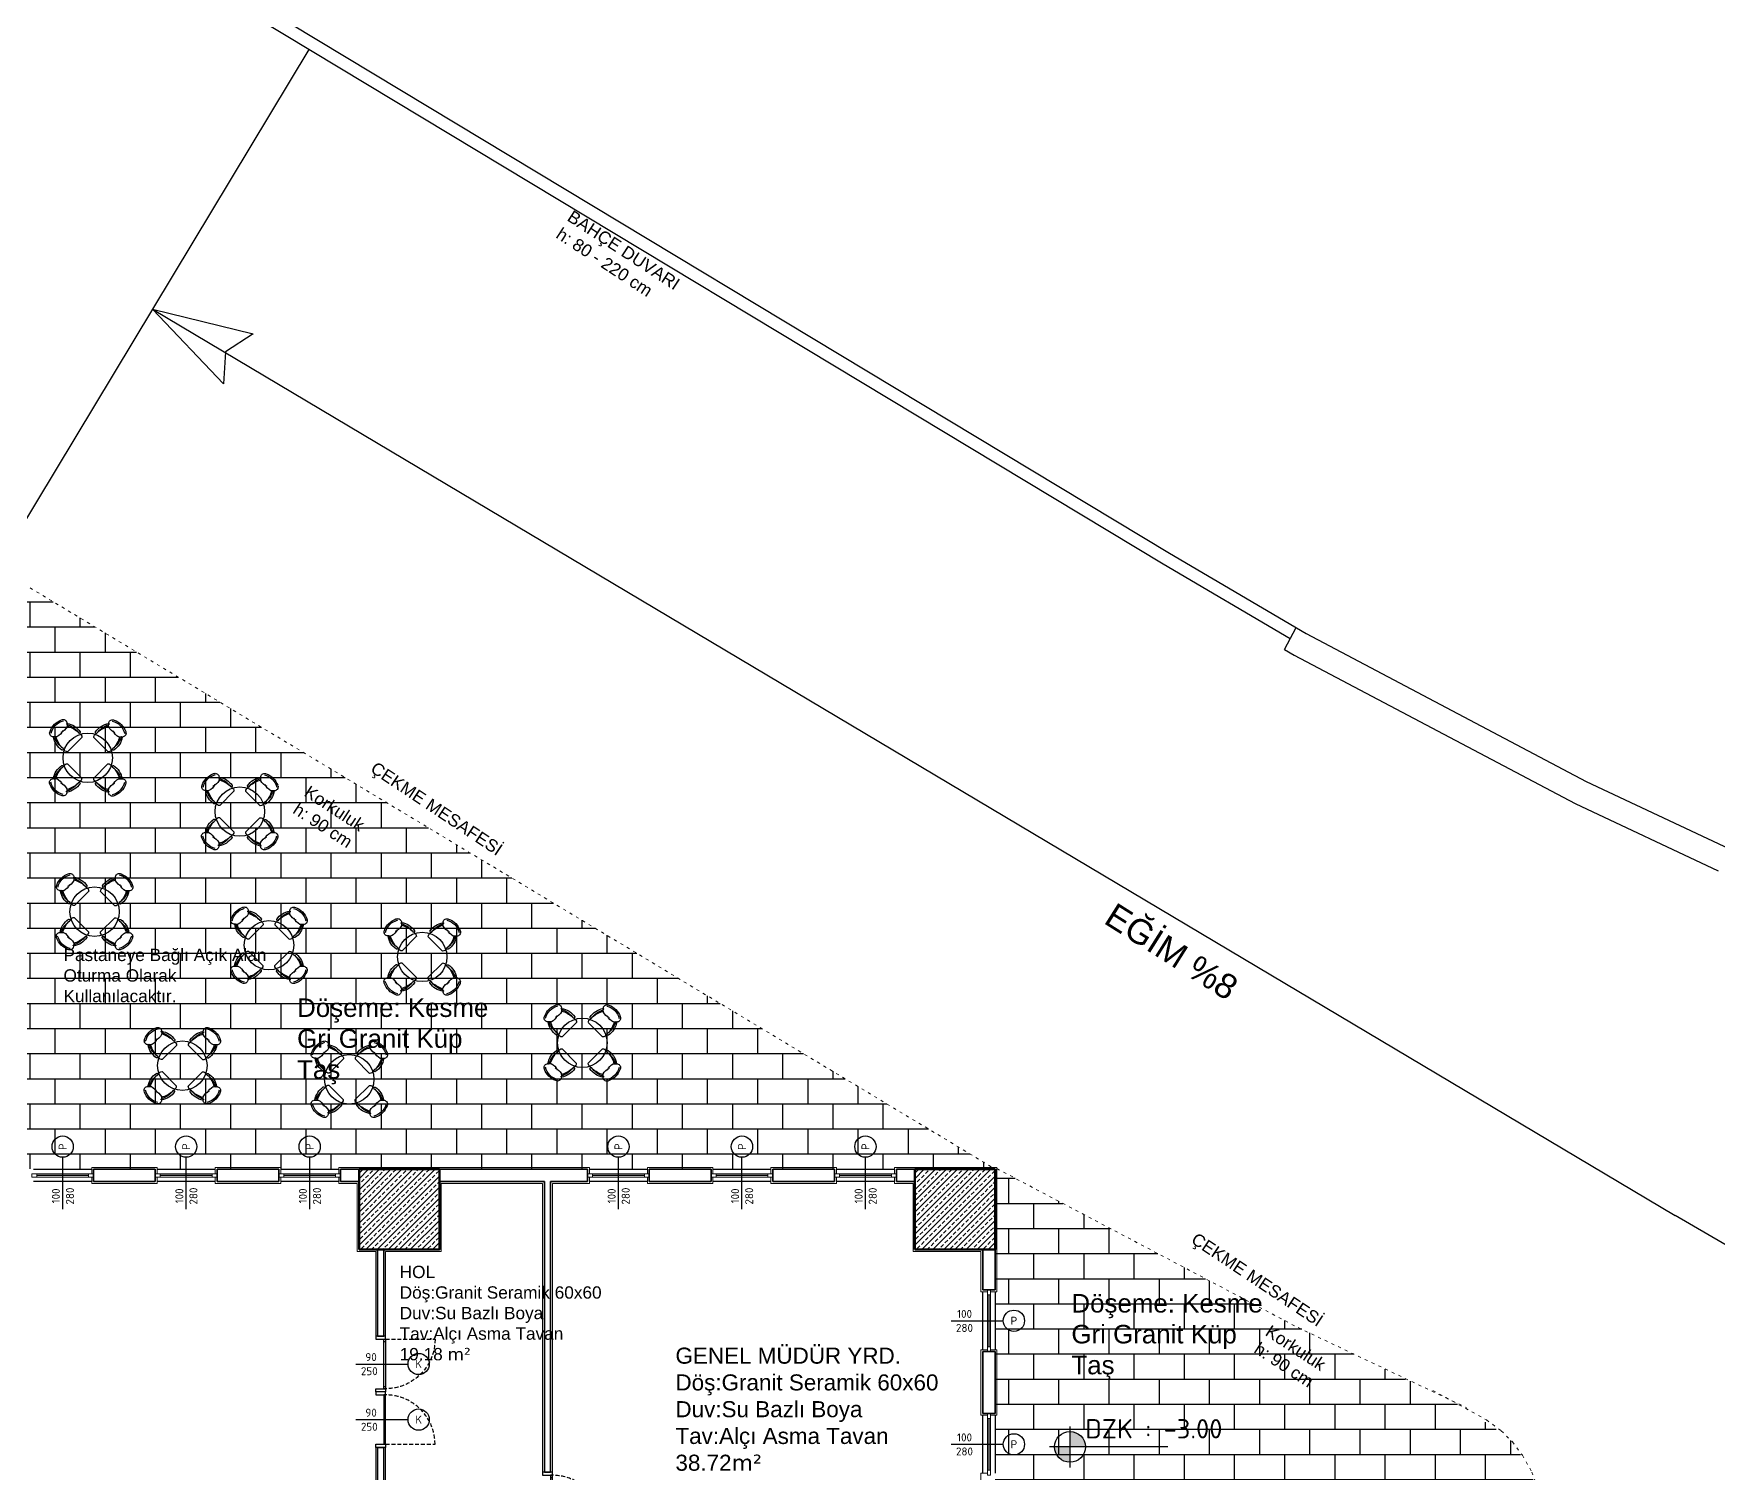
# Model space of a CAD drawing. Header units: millimetres. Extents: x 1443065 to 1517367, y 3763150 to 3779068.
# Drawn here: x 1478857 to 1481585, y 3768955 to 3771286 of the extents above; entities that cross this region are included whole.
import ezdxf
from ezdxf.enums import TextEntityAlignment as Align

# ---------------------------------------------------------------- set-up
doc = ezdxf.new("R2010")
doc.units = ezdxf.units.MM
doc.linetypes.add('ACAD_ISO03W100', pattern=[30, 12, -18])
doc.linetypes.add('HIDDEN', pattern=[9.525, 6.35, -3.175])
for name, color, linetype in [('1 tefriş 2', 8, 'Continuous'), ('1 tefriş ince', 243, 'Continuous'), ('m-DOG_', 4, 'Continuous'), ('m-DOG_gor', 8, 'Continuous'), ('m-TAR_duvar', 8, 'Continuous'), ('m-TAR_yesil', 54, 'Continuous'), ('m-TFR_vitrifiye', 1, 'Continuous'), ('m-YAZ_kot', 7, 'Continuous'), ('m-YAZ_poz', 7, 'Continuous')]:
    doc.layers.add(name, color=color, linetype=linetype)
for name, color, linetype, lineweight in [('DUVAR', 2, 'Continuous', 35), ('MAHAL', 52, 'Continuous', 13), ('MERDIVEN', 4, 'Continuous', 20), ('SIVA', 3, 'Continuous', 9), ('TASIYICI', 170, 'Continuous', 50), ('TEFRIS', 165, 'Continuous', 15)]:
    doc.layers.add(name, color=color, linetype=linetype, lineweight=lineweight)
doc.styles.add('mono', font='isocpeur.ttf')
doc.styles.get("Standard").update_dxf_attribs({"font": 'arial.ttf'})

# ---------------------------------------------------------------- blocks, each defined once
blk = doc.blocks.new('m-plankot')
h = blk.add_hatch(color=256)
h.paths.add_polyline_path([(0, 0.144), (0, 0), (0.144, 0, 0.414214)])
h.paths.add_polyline_path([(0, -0.144), (0, 0), (-0.144, 0, 0.414214)])
for p, q in [((0, 0.192), (0, -0.192)), ((0.914, 0), (-0.192, 0))]:
    blk.add_line(p, q)
blk.add_circle((0, 0), 0.144)
blk.add_attdef('INCEKOT', (0.187, 0.1), '', height=0.18)
blk.add_attdef('KABAKOT', text='', height=0.18).set_placement((0.187, -0.1), align=Align.TOP_LEFT)
blk = doc.blocks.new('m-penpoz')
blk.add_line((0, -1.625), (0, 0))
blk.add_circle((0, 0.332), 0.332)
blk.add_attdef('POZNO', text='', height=0.18).set_placement((0, 0.332), align=Align.MIDDLE)
blk.add_attdef('WIDTH', text='', height=0.18, rotation=90).set_placement((0, -1.625), align=Align.BOTTOM_LEFT)
blk.add_attdef('HEIGHT', text='', height=0.18, rotation=90).set_placement((0.069, -1.625), align=Align.TOP_LEFT)
blk = doc.blocks.new('90lık Kqpı')
at = {"layer": 'm-DOG_', "linetype": 'HIDDEN'}
blk.add_line((-8, -5), (-88, -5), dxfattribs=at)
at = {"layer": 'm-DOG_'}
for p, q in [((-5, -8.8), (-8, -8.8)), ((-5, -81.2), (-8, -81.2))]:
    blk.add_line(p, q, dxfattribs=at)
for points in [[(8, 0), (8, -5), (-8, -5), (-8, 0)], [(-8, -5), (-8, -85), (-5, -85), (-5, -5)], [(8, -90), (8, -85), (-8, -85), (-8, -90)]]:
    blk.add_lwpolyline(points, close=True, dxfattribs=at)
at = {"layer": 'm-DOG_', "linetype": 'HIDDEN'}
blk.add_arc((-8, -5), 80, 180, 270, dxfattribs=at)
blk = doc.blocks.new('ERGEG')
blk.add_line((16.3, 0), (-16.3, 0))
for centre, radius, start, end in [((9.4, 14.7), 30.9, 143.3506, 191.6561), ((18.7, 14.9), 37, 152.8623, 189.9408), ((18.7, 14.9), 37, 152.8623, 189.9408), ((32, 6.8), 50.4, 152.3519, 174.618), ((32, 6.8), 50.4, 152.3519, 174.618), ((-11.1, 37.6), 6.21, 109.4118, 212.2815), ((-9.8, 38.6), 7.84, 213.404, 224.3261), ((-15, 32.4), 0.902, 317.8693, 119.4738), ((-15, 32.4), 0.902, 317.8693, 119.4738), ((-4.6, 40.1), 12.7, 220.6316, 237.3333), ((-4.6, 40.1), 12.7, 220.6316, 237.3333), ((0.4, 15.9), 28.3, 90.7465, 121.0099), ((0.4, 15.9), 28.3, 90.7465, 121.0099), ((0.5, 13.7), 32.8, 90.9044, 114.6386), ((-5.4, 49.8), 21.4, 253.2937, 290.8184), ((-5.4, 49.8), 21.4, 253.2937, 290.8184), ((5.4, 49.8), 21.4, 249.1816, 286.7063), ((5.4, 49.8), 21.4, 249.1816, 286.7063), ((-0.5, 13.7), 32.8, 65.3614, 89.0956), ((-0.4, 15.9), 28.3, 58.9901, 89.2535), ((-0.4, 15.9), 28.3, 58.9901, 89.2535), ((4.6, 40.1), 12.7, 302.6667, 319.3684), ((4.6, 40.1), 12.7, 302.6667, 319.3684), ((-32, 6.8), 50.4, 5.382, 27.6481), ((-32, 6.8), 50.4, 5.382, 27.6481), ((11.1, 37.6), 6.21, 327.7185, 70.5882), ((15, 32.4), 0.902, 60.5262, 222.1307), ((15, 32.4), 0.902, 60.5262, 222.1307), ((-18.7, 14.9), 37, 350.0592, 27.1377), ((-18.7, 14.9), 37, 350.0592, 27.1377), ((9.8, 38.6), 7.84, 315.6739, 326.596), ((-9.4, 14.7), 30.9, 348.3439, 36.6494), ((-19.3, 9.2), 1.67, 203.7938, 303.1502), ((-19.3, 9.2), 1.67, 303.1502, 336.2062), ((-19.3, 9.2), 1.67, 303.1502, 336.2062), ((32, 6.8), 50.4, 178.8951, 183.9437), ((-13.1, 4.2), 5.3, 189.3833, 232.4935), ((13.1, 4.2), 5.3, 307.5065, 350.6167), ((19.3, 9.2), 1.67, 203.7938, 236.8498), ((19.3, 9.2), 1.67, 203.7938, 236.8498), ((-32, 6.8), 50.4, 356.0563, 1.1049), ((19.3, 9.2), 1.67, 236.8498, 336.2062)]:
    blk.add_arc(centre, radius, start, end)
blk = doc.blocks.new('*U113')
at = {"layer": '1 tefriş ince'}
blk.add_blockref('ERGEG', (0, -23.2), dxfattribs=at)
blk = doc.blocks.new('*U114')
at = {"layer": '1 tefriş 2', "color": 0, "linetype": 'ByBlock', "lineweight": -2, "transparency": 16777216}
blk.add_blockref('*U113', (1505422.9, 3763452), dxfattribs=at)
for p, rotation in [((1505369.8, 3763398.6), 90.00000000000001), ((1505476.3, 3763399), 270), ((1505423.2, 3763345.5), 180)]:
    blk.add_blockref('*U113', p, dxfattribs=dict(at, rotation=rotation))
blk = doc.blocks.new('*U115')
at = {"layer": '1 tefriş ince'}
blk.add_blockref('ERGEG', (0, -23.2), dxfattribs=at)
blk = doc.blocks.new('*U116')
at = {"layer": '1 tefriş 2', "color": 0, "linetype": 'ByBlock', "lineweight": -2, "transparency": 16777216}
blk.add_blockref('*U115', (1505422.9, 3763452), dxfattribs=at)
for p, rotation in [((1505369.8, 3763398.6), 90.00000000000001), ((1505476.3, 3763399), 270), ((1505423.2, 3763345.5), 180)]:
    blk.add_blockref('*U115', p, dxfattribs=dict(at, rotation=rotation))
blk = doc.blocks.new('*U104')
at = {"layer": '1 tefriş ince'}
blk.add_blockref('ERGEG', (0, -23.2), dxfattribs=at)
blk = doc.blocks.new('*U105')
at = {"layer": '1 tefriş 2', "color": 0, "linetype": 'ByBlock', "lineweight": -2, "transparency": 16777216}
blk.add_blockref('*U104', (1505422.9, 3763452), dxfattribs=at)
for p, rotation in [((1505369.8, 3763398.6), 90.00000000000001), ((1505476.3, 3763399), 270), ((1505423.2, 3763345.5), 180)]:
    blk.add_blockref('*U104', p, dxfattribs=dict(at, rotation=rotation))
blk = doc.blocks.new('*U106')
at = {"layer": '1 tefriş ince'}
blk.add_blockref('ERGEG', (0, -23.2), dxfattribs=at)
blk = doc.blocks.new('*U107')
at = {"layer": '1 tefriş 2', "color": 0, "linetype": 'ByBlock', "lineweight": -2, "transparency": 16777216}
blk.add_blockref('*U106', (1505422.9, 3763452), dxfattribs=at)
for p, rotation in [((1505369.8, 3763398.6), 90.00000000000001), ((1505476.3, 3763399), 270), ((1505423.2, 3763345.5), 180)]:
    blk.add_blockref('*U106', p, dxfattribs=dict(at, rotation=rotation))
blk = doc.blocks.new('*U108')
at = {"layer": '1 tefriş ince'}
blk.add_blockref('ERGEG', (0, -23.2), dxfattribs=at)
blk = doc.blocks.new('*U109')
at = {"layer": '1 tefriş 2', "color": 0, "linetype": 'ByBlock', "lineweight": -2, "transparency": 16777216}
blk.add_blockref('*U108', (1505422.9, 3763452), dxfattribs=at)
for p, rotation in [((1505369.8, 3763398.6), 90.00000000000001), ((1505476.3, 3763399), 270), ((1505423.2, 3763345.5), 180)]:
    blk.add_blockref('*U108', p, dxfattribs=dict(at, rotation=rotation))
blk = doc.blocks.new('*U110')
at = {"layer": '1 tefriş ince'}
blk.add_blockref('ERGEG', (0, -23.2), dxfattribs=at)
blk = doc.blocks.new('*U111')
at = {"layer": '1 tefriş 2', "color": 0, "linetype": 'ByBlock', "lineweight": -2, "transparency": 16777216}
blk.add_blockref('*U110', (1505422.9, 3763452), dxfattribs=at)
for p, rotation in [((1505369.8, 3763398.6), 90.00000000000001), ((1505476.3, 3763399), 270), ((1505423.2, 3763345.5), 180)]:
    blk.add_blockref('*U110', p, dxfattribs=dict(at, rotation=rotation))
blk = doc.blocks.new('*U112')
at = {"layer": '1 tefriş ince'}
blk.add_blockref('ERGEG', (0, -23.2), dxfattribs=at)
blk = doc.blocks.new('*U101')
at = {"layer": '1 tefriş 2', "color": 0, "linetype": 'ByBlock', "lineweight": -2, "transparency": 16777216}
blk.add_blockref('*U112', (1505422.9, 3763452), dxfattribs=at)
for p, rotation in [((1505369.8, 3763398.6), 90.00000000000001), ((1505476.3, 3763399), 270), ((1505423.2, 3763345.5), 180)]:
    blk.add_blockref('*U112', p, dxfattribs=dict(at, rotation=rotation))
blk = doc.blocks.new('*U102')
at = {"layer": '1 tefriş ince'}
blk.add_blockref('ERGEG', (0, -23.2), dxfattribs=at)
blk = doc.blocks.new('*U103')
at = {"layer": '1 tefriş 2', "color": 0, "linetype": 'ByBlock', "lineweight": -2, "transparency": 16777216}
blk.add_blockref('*U102', (1505422.9, 3763452), dxfattribs=at)
for p, rotation in [((1505369.8, 3763398.6), 90.00000000000001), ((1505476.3, 3763399), 270), ((1505423.2, 3763345.5), 180)]:
    blk.add_blockref('*U102', p, dxfattribs=dict(at, rotation=rotation))

msp = doc.modelspace()

# ---------------------------------------------------------------- hatches: boundary and pattern name
at = {"layer": 'm-TAR_duvar'}
h = msp.add_hatch(dxfattribs=at)
h.set_pattern_fill('ANSI33', color=256, scale=2)
h.set_pattern_definition([(45, (56722.095, -87364.463), (-8.98025612, 8.98025612), []), (45, (56731.076, -87364.463), (-8.98025612, 8.98025612), [6.35, -3.175])])
h.paths.add_polyline_path([(1479384, 3769317.1), (1479514, 3769317.1), (1479514, 3769447.1), (1479384, 3769447.1)])
h = msp.add_hatch(dxfattribs=at)
h.set_pattern_fill('ANSI33', color=256, scale=2)
h.set_pattern_definition([(45, (57622.096, -87364.463), (-8.98025612, 8.98025612), []), (45, (57631.076, -87364.463), (-8.98025612, 8.98025612), [6.35, -3.175])])
h.paths.add_polyline_path([(1480284, 3769317.1), (1480414, 3769317.1), (1480414, 3769447.1), (1480284, 3769447.1)])
at = {"layer": 'm-TAR_yesil'}
h = msp.add_hatch(dxfattribs=at)
h.set_pattern_fill('AR-B816', color=256, scale=0.2, angle=180)
h.set_pattern_definition([(180, (-27511.64, -51582.264), (-5e-15, -40.64), []), (270, (-27511.64, -51582.264), (40.64, -40.64), [40.64, -40.64])])
edge = h.paths.add_edge_path()
edge.add_line((1478793.9, 3770415.2), (1478793.9, 3769450.1))
edge.add_line((1478793.9, 3769450.1), (1478793.9, 3769447.6))
edge.add_line((1478793.9, 3769447.6), (1480413.9, 3769447.6))
edge.add_line((1480413.9, 3769447.6), (1479253, 3770146.6))
edge.add_line((1479253, 3770146.6), (1478797.4, 3770421))
edge.add_line((1478797.4, 3770421), (1478793.9, 3770415.5))
h = msp.add_hatch(dxfattribs=at)
h.set_pattern_fill('AR-B816', color=256, scale=0.2, angle=180)
h.set_pattern_definition([(180, (-27511.644, -76046.24), (-5e-15, -40.64), []), (270, (-27511.644, -76046.24), (40.64, -40.64), [40.64, -40.64])])
edge = h.paths.add_edge_path()
edge.add_line((1480414, 3769447.1), (1480414, 3768856.6))
edge.add_line((1480414, 3768856.6), (1481304, 3768856.7))
edge.add_line((1481304, 3768856.7), (1481300.1, 3768899.2))
edge.add_line((1481300.1, 3768899.2), (1481291.9, 3768931.4))
edge.add_line((1481291.9, 3768931.4), (1481259.9, 3768994.8))
edge.add_line((1481259.9, 3768994.8), (1481242.7, 3769014.6))
edge.add_line((1481242.7, 3769014.6), (1481166.4, 3769065.1))
edge.add_line((1481166.4, 3769065.1), (1480887.6, 3769199.7))
edge.add_line((1480887.6, 3769199.7), (1480660.8, 3769319.4))
edge.add_line((1480660.8, 3769319.4), (1480477.1, 3769416.4))
edge.add_line((1480477.1, 3769416.4), (1480417, 3769448.1))
edge.add_line((1480417, 3769448.1), (1480414, 3769447.1))

# ---------------------------------------------------------------- linework, layer by layer
at = {"layer": '1 tefriş 2'}
for centre in [(1478944.6, 3770113.3), (1479190.9, 3770026.3), (1478955.6, 3769864.2), (1479238.1, 3769809.9), (1479486.2, 3769790.9), (1479745.5, 3769651.9), (1479097.8, 3769614.9), (1479368.1, 3769592.8)]:
    msp.add_circle(centre, 40, dxfattribs=at)
at = {"layer": 'DUVAR'}
for p, q in [((1478954, 3769447.1), (1478954, 3769427.1)), ((1479054, 3769447.1), (1478954, 3769447.1)), ((1479054, 3769427.1), (1479054, 3769447.1)), ((1479254, 3769447.1), (1479154, 3769447.1)), ((1479154, 3769427.1), (1479154, 3769447.1)), ((1479254, 3769427.1), (1479254, 3769447.1)), ((1479394, 3769447.1), (1479354, 3769447.1)), ((1479354, 3769427.1), (1479354, 3769447.1)), ((1479514, 3769447.1), (1479694, 3769447.1)), ((1479754, 3769447.1), (1479694, 3769447.1)), ((1479754, 3769447.1), (1479754, 3769427.1)), ((1479854, 3769447.1), (1479854, 3769427.1)), ((1479954, 3769447.1), (1479854, 3769447.1)), ((1479954, 3769427.1), (1479954, 3769447.1)), ((1480154, 3769447.1), (1480054, 3769447.1)), ((1480054, 3769427.1), (1480054, 3769447.1)), ((1480154, 3769427.1), (1480154, 3769447.1)), ((1480294, 3769447.1), (1480254, 3769447.1)), ((1480254, 3769427.1), (1480254, 3769447.1)), ((1478954, 3769427.1), (1479054, 3769427.1)), ((1479154, 3769427.1), (1479254, 3769427.1)), ((1479354, 3769427.1), (1479384, 3769427.1)), ((1479514, 3769427.1), (1479684, 3769427.1)), ((1479684, 3768956.6), (1479684, 3769427.1)), ((1479694, 3769427.1), (1479754, 3769427.1)), ((1479694, 3768956.6), (1479694, 3769427.1)), ((1479854, 3769427.1), (1479954, 3769427.1)), ((1480054, 3769427.1), (1480154, 3769427.1)), ((1480254, 3769427.1), (1480284, 3769427.1)), ((1480414, 3769327.1), (1480414, 3769251.8)), ((1479414, 3769176.8), (1479414, 3769317.1)), ((1479424, 3769176.8), (1479424, 3769317.1)), ((1480394, 3769317.1), (1480394, 3769251.8)), ((1480394, 3769251.8), (1480414, 3769251.8)), ((1479414, 3769176.8), (1479424, 3769176.8)), ((1480394, 3769151.8), (1480394, 3769051.8)), ((1480394, 3769151.8), (1480414, 3769151.8)), ((1480414, 3769151.8), (1480414, 3769051.8)), ((1480394, 3769051.8), (1480414, 3769051.8)), ((1479414, 3768856.6), (1479414, 3768996.8)), ((1479414, 3768996.8), (1479424, 3768996.8)), ((1479424, 3768856.6), (1479424, 3768996.8)), ((1479694, 3768956.6), (1479684, 3768956.6))]:
    msp.add_line(p, q, dxfattribs=at)
at = {"layer": 'm-DOG_gor', "linetype": 'Continuous'}
for p, q in [((1478857, 3769447.1), (1478951, 3769447.1)), ((1478946, 3769437.1), (1478862, 3769437.1)), ((1479057, 3769447.1), (1479151, 3769447.1)), ((1479146, 3769437.1), (1479062, 3769437.1)), ((1479257, 3769447.1), (1479351, 3769447.1)), ((1479346, 3769437.1), (1479262, 3769437.1)), ((1479757, 3769447.1), (1479851, 3769447.1)), ((1479846, 3769437.1), (1479762, 3769437.1)), ((1479957, 3769447.1), (1480051, 3769447.1)), ((1480046, 3769437.1), (1479962, 3769437.1)), ((1480157, 3769447.1), (1480251, 3769447.1)), ((1480246, 3769437.1), (1480162, 3769437.1)), ((1478951, 3769427.1), (1478857, 3769427.1)), ((1479151, 3769427.1), (1479057, 3769427.1)), ((1479351, 3769427.1), (1479257, 3769427.1)), ((1479851, 3769427.1), (1479757, 3769427.1)), ((1480051, 3769427.1), (1479957, 3769427.1)), ((1480251, 3769427.1), (1480157, 3769427.1)), ((1480394, 3769154.8), (1480394, 3769248.8)), ((1480404, 3769243.8), (1480404, 3769159.8)), ((1480414, 3769248.8), (1480414, 3769154.8)), ((1480394, 3768954.8), (1480394, 3769048.8)), ((1480414, 3769048.8), (1480414, 3768954.8)), ((1480404, 3769043.8), (1480404, 3768959.8))]:
    msp.add_line(p, q, dxfattribs=at)
at = {"layer": 'm-TFR_vitrifiye'}
for p, q in [((1479218.3, 3771311.5), (1480686, 3770427.5)), ((1479228.6, 3771328.6), (1480696.3, 3770444.6)), ((1478795.9, 3770418.5), (1479303, 3771260.5)), ((1479049.4, 3770839.6), (1481515.1, 3769372.2)), ((1480696.3, 3770444.6), (1480917.8, 3770314.5)), ((1480686.2, 3770427.4), (1480892, 3770306.5)), ((1480882.6, 3770288.8), (1480901.3, 3770324.2)), ((1480917.8, 3770314.5), (1481371.2, 3770075.2)), ((1480882.6, 3770288.8), (1480898.4, 3770279.5)), ((1480898.2, 3770279.6), (1481353.4, 3770039.4)), ((1481371.2, 3770075.2), (1481603.2, 3769966)), ((1481353.2, 3770039.5), (1481585, 3769930.4)), ((1481799.2, 3769207.2), (1481515.1, 3769372.2))]:
    msp.add_line(p, q, dxfattribs=at)
msp.add_lwpolyline([(1479049.4, 3770839.6), (1479212.6, 3770799.6), (1479167.5, 3770770.7), (1479164.2, 3770719.1), (1479049.4, 3770839.6)], dxfattribs=at)
at = {"layer": 'MERDIVEN', "linetype": 'ACAD_ISO03W100', "ltscale": 0.4}
for p, q in [((1478727.9, 3770462.8), (1480414.4, 3769447.1)), ((1480417, 3769448.1), (1480904.5, 3769190.8)), ((1480904.5, 3769190.8), (1481177.4, 3769061.2)), ((1481123, 3769088.9), (1481209.8, 3769041.3)), ((1481209.8, 3769041.3), (1481233.6, 3769023.6)), ((1481233.6, 3769023.6), (1481251.7, 3769005.7)), ((1481251.7, 3769005.7), (1481268, 3768984)), ((1481268, 3768984), (1481283.2, 3768956.7)), ((1481283.2, 3768956.7), (1481292.7, 3768932.3))]:
    msp.add_line(p, q, dxfattribs=at)
at = {"layer": 'MERDIVEN'}
for points in [[(1478854, 3769434.6), (1478862, 3769434.6), (1478862, 3769439.6), (1478854, 3769439.6)], [(1478862, 3769434.6), (1478946, 3769434.6), (1478946, 3769439.6), (1478862, 3769439.6)], [(1478946, 3769434.6), (1478954, 3769434.6), (1478954, 3769439.6), (1478946, 3769439.6)], [(1479054, 3769434.6), (1479062, 3769434.6), (1479062, 3769439.6), (1479054, 3769439.6)], [(1479062, 3769434.6), (1479146, 3769434.6), (1479146, 3769439.6), (1479062, 3769439.6)], [(1479146, 3769434.6), (1479154, 3769434.6), (1479154, 3769439.6), (1479146, 3769439.6)], [(1479254, 3769434.6), (1479262, 3769434.6), (1479262, 3769439.6), (1479254, 3769439.6)], [(1479262, 3769434.6), (1479346, 3769434.6), (1479346, 3769439.6), (1479262, 3769439.6)], [(1479346, 3769434.6), (1479354, 3769434.6), (1479354, 3769439.6), (1479346, 3769439.6)], [(1479754, 3769434.6), (1479762, 3769434.6), (1479762, 3769439.6), (1479754, 3769439.6)], [(1479762, 3769434.6), (1479846, 3769434.6), (1479846, 3769439.6), (1479762, 3769439.6)], [(1479846, 3769434.6), (1479854, 3769434.6), (1479854, 3769439.6), (1479846, 3769439.6)], [(1479954, 3769434.6), (1479962, 3769434.6), (1479962, 3769439.6), (1479954, 3769439.6)], [(1479962, 3769434.6), (1480046, 3769434.6), (1480046, 3769439.6), (1479962, 3769439.6)], [(1480046, 3769434.6), (1480054, 3769434.6), (1480054, 3769439.6), (1480046, 3769439.6)], [(1480154, 3769434.6), (1480162, 3769434.6), (1480162, 3769439.6), (1480154, 3769439.6)], [(1480162, 3769434.6), (1480246, 3769434.6), (1480246, 3769439.6), (1480162, 3769439.6)], [(1480246, 3769434.6), (1480254, 3769434.6), (1480254, 3769439.6), (1480246, 3769439.6)], [(1480406.5, 3769243.8), (1480406.5, 3769251.8), (1480401.5, 3769251.8), (1480401.5, 3769243.8)], [(1480406.5, 3769159.8), (1480406.5, 3769243.8), (1480401.5, 3769243.8), (1480401.5, 3769159.8)], [(1480406.5, 3769151.8), (1480406.5, 3769159.8), (1480401.5, 3769159.8), (1480401.5, 3769151.8)], [(1480406.5, 3769043.8), (1480406.5, 3769051.8), (1480401.5, 3769051.8), (1480401.5, 3769043.8)], [(1480406.5, 3768959.8), (1480406.5, 3769043.8), (1480401.5, 3769043.8), (1480401.5, 3768959.8)], [(1480406.5, 3768951.8), (1480406.5, 3768959.8), (1480401.5, 3768959.8), (1480401.5, 3768951.8)]]:
    msp.add_lwpolyline(points, close=True, dxfattribs=at)
at = {"layer": 'SIVA'}
for points in [[(1478951, 3769439.6), (1478951, 3769450.1), (1479057, 3769450.1), (1479057, 3769439.6)], [(1479057, 3769434.6), (1479057, 3769424.1), (1478951, 3769424.1), (1478951, 3769434.6)], [(1479151, 3769439.6), (1479151, 3769450.1), (1479257, 3769450.1), (1479257, 3769439.6)], [(1479257, 3769434.6), (1479257, 3769424.1), (1479151, 3769424.1), (1479151, 3769434.6)], [(1479351, 3769439.6), (1479351, 3769450.1), (1479757, 3769450.1), (1479757, 3769439.6)], [(1479411, 3769176.8), (1479411, 3769314.1), (1479381, 3769314.1), (1479381, 3769424.1), (1479351, 3769424.1), (1479351, 3769434.6)], [(1479757, 3769434.6), (1479757, 3769424.1), (1479697, 3769424.1), (1479697, 3768956.6)], [(1479851, 3769439.6), (1479851, 3769450.1), (1479957, 3769450.1), (1479957, 3769439.6)], [(1479957, 3769434.6), (1479957, 3769424.1), (1479851, 3769424.1), (1479851, 3769434.6)], [(1480051, 3769439.6), (1480051, 3769450.1), (1480157, 3769450.1), (1480157, 3769439.6)], [(1480157, 3769434.6), (1480157, 3769424.1), (1480051, 3769424.1), (1480051, 3769434.6)], [(1480251, 3769439.6), (1480251, 3769450.1), (1480417, 3769450.1), (1480417, 3769248.8), (1480406.5, 3769248.8)], [(1480401.5, 3769248.8), (1480391, 3769248.8), (1480391, 3769314.1), (1480281, 3769314.1), (1480281, 3769424.1), (1480251, 3769424.1), (1480251, 3769434.6)], [(1479427, 3769176.8), (1479427, 3769314.1), (1479517, 3769314.1), (1479517, 3769424.1), (1479681, 3769424.1), (1479681, 3768956.6)], [(1480401.5, 3769048.8), (1480391, 3769048.8), (1480391, 3769154.8), (1480401.5, 3769154.8)], [(1480406.5, 3769154.8), (1480417, 3769154.8), (1480417, 3769048.8), (1480406.5, 3769048.8)], [(1479397, 3768859.6), (1479411, 3768859.6), (1479411, 3768996.8)], [(1479427, 3768996.8), (1479427, 3768859.6), (1479517, 3768859.6), (1479517, 3768753.6), (1479472.1, 3768753.6), (1479472.1, 3768590.3), (1479584, 3768590.3)], [(1479697, 3768866.6), (1479697, 3768859.6), (1480391, 3768859.6), (1480391, 3768954.8), (1480401.5, 3768954.8)]]:
    msp.add_lwpolyline(points, dxfattribs=at)
at = {"layer": 'TASIYICI'}
for points in [[(1479384, 3769317.1), (1479514, 3769317.1), (1479514, 3769447.1), (1479384, 3769447.1)], [(1479384, 3769317.1), (1479514, 3769317.1), (1479514, 3769447.1), (1479384, 3769447.1)], [(1480284, 3769317.1), (1480414, 3769317.1), (1480414, 3769447.1), (1480284, 3769447.1)]]:
    msp.add_lwpolyline(points, close=True, dxfattribs=at)

# ---------------------------------------------------------------- block references
at = {"layer": '1 tefriş 2', "xscale": -1, "rotation": 315.0000000000001}
for name, p in [('*U114', (-117685.3, 44493.7)), ('*U116', (-117439.1, 44406.6)), ('*U105', (-117674.3, 44244.6)), ('*U107', (-117391.9, 44190.2)), ('*U109', (-117143.7, 44171.3)), ('*U111', (-116884.4, 44032.2)), ('*U103', (-117532.1, 43995.2)), ('*U101', (-117261.8, 43973.2))]:
    msp.add_blockref(name, p, dxfattribs=at)
at = {"layer": 'm-YAZ_kot'}
ref = msp.add_blockref('m-plankot', (1480535.2, 3768997.6), dxfattribs=dict(at, xscale=173.25, yscale=173.25, zscale=173.25))
ref.add_attrib('INCEKOT', 'DZK : -3.00', dxfattribs={"layer": '0', "height": 31.185, "rotation": 0, "style": 'mono'}).set_placement((1480559.8, 3769002), align=Align.BOTTOM_LEFT)
at = {"layer": 'm-YAZ_poz'}
ref = msp.add_blockref('m-penpoz', (1478904, 3769466.6), dxfattribs=dict(at, xscale=51.83999999999998, yscale=51.83999999999998, zscale=51.83999999999998, rotation=0.0004505966874107999))
ref.add_attrib('WIDTH', '100', dxfattribs={"layer": '0', "height": 12.96, "rotation": 90, "style": 'mono'}).set_placement((1478903.3, 3769416.1), align=Align.BOTTOM_RIGHT)
ref.add_attrib('HEIGHT', '280', dxfattribs={"layer": '0', "height": 12.96, "rotation": 90, "style": 'mono'}).set_placement((1478926.1, 3769417.5), align=Align.BOTTOM_RIGHT)
ref.add_attrib('POZNO', 'P', dxfattribs={"layer": '0', "height": 13, "rotation": 90, "style": 'mono'}).set_placement((1478904, 3769483.8), align=Align.MIDDLE_CENTER)
ref = msp.add_blockref('m-penpoz', (1479104, 3769466.6), dxfattribs=dict(at, xscale=51.83999999999998, yscale=51.83999999999998, zscale=51.83999999999998, rotation=0.0004505966874107999))
ref.add_attrib('WIDTH', '100', dxfattribs={"layer": '0', "height": 12.96, "rotation": 90, "style": 'mono'}).set_placement((1479103.3, 3769416.1), align=Align.BOTTOM_RIGHT)
ref.add_attrib('HEIGHT', '280', dxfattribs={"layer": '0', "height": 12.96, "rotation": 90, "style": 'mono'}).set_placement((1479126.1, 3769417.5), align=Align.BOTTOM_RIGHT)
ref.add_attrib('POZNO', 'P', dxfattribs={"layer": '0', "height": 13, "rotation": 90, "style": 'mono'}).set_placement((1479104, 3769483.8), align=Align.MIDDLE_CENTER)
ref = msp.add_blockref('m-penpoz', (1479304, 3769466.6), dxfattribs=dict(at, xscale=51.83999999999998, yscale=51.83999999999998, zscale=51.83999999999998, rotation=0.0004505966874107999))
ref.add_attrib('WIDTH', '100', dxfattribs={"layer": '0', "height": 12.96, "rotation": 90, "style": 'mono'}).set_placement((1479303.3, 3769416.1), align=Align.BOTTOM_RIGHT)
ref.add_attrib('HEIGHT', '280', dxfattribs={"layer": '0', "height": 12.96, "rotation": 90, "style": 'mono'}).set_placement((1479326.1, 3769417.5), align=Align.BOTTOM_RIGHT)
ref.add_attrib('POZNO', 'P', dxfattribs={"layer": '0', "height": 13, "rotation": 90, "style": 'mono'}).set_placement((1479304, 3769483.8), align=Align.MIDDLE_CENTER)
ref = msp.add_blockref('m-penpoz', (1479804, 3769466.6), dxfattribs=dict(at, xscale=51.83999999999998, yscale=51.83999999999998, zscale=51.83999999999998, rotation=0.0004505966874107999))
ref.add_attrib('WIDTH', '100', dxfattribs={"layer": '0', "height": 12.96, "rotation": 90, "style": 'mono'}).set_placement((1479803.3, 3769416.1), align=Align.BOTTOM_RIGHT)
ref.add_attrib('HEIGHT', '280', dxfattribs={"layer": '0', "height": 12.96, "rotation": 90, "style": 'mono'}).set_placement((1479826.1, 3769417.5), align=Align.BOTTOM_RIGHT)
ref.add_attrib('POZNO', 'P', dxfattribs={"layer": '0', "height": 13, "rotation": 90, "style": 'mono'}).set_placement((1479804, 3769483.8), align=Align.MIDDLE_CENTER)
ref = msp.add_blockref('m-penpoz', (1479804, 3769466.6), dxfattribs=dict(at, xscale=51.83999999999998, yscale=51.83999999999998, zscale=51.83999999999998, rotation=0.0004505966874107999))
ref.add_attrib('WIDTH', '100', dxfattribs={"layer": '0', "height": 12.96, "rotation": 90, "style": 'mono'}).set_placement((1479803.3, 3769416.1), align=Align.BOTTOM_RIGHT)
ref.add_attrib('HEIGHT', '280', dxfattribs={"layer": '0', "height": 12.96, "rotation": 90, "style": 'mono'}).set_placement((1479826.1, 3769417.5), align=Align.BOTTOM_RIGHT)
ref.add_attrib('POZNO', 'P', dxfattribs={"layer": '0', "height": 13, "rotation": 90, "style": 'mono'}).set_placement((1479804, 3769483.8), align=Align.MIDDLE_CENTER)
ref = msp.add_blockref('m-penpoz', (1480004, 3769466.6), dxfattribs=dict(at, xscale=51.83999999999998, yscale=51.83999999999998, zscale=51.83999999999998, rotation=0.0004505966874107999))
ref.add_attrib('WIDTH', '100', dxfattribs={"layer": '0', "height": 12.96, "rotation": 90, "style": 'mono'}).set_placement((1480003.3, 3769416.1), align=Align.BOTTOM_RIGHT)
ref.add_attrib('HEIGHT', '280', dxfattribs={"layer": '0', "height": 12.96, "rotation": 90, "style": 'mono'}).set_placement((1480026.1, 3769417.5), align=Align.BOTTOM_RIGHT)
ref.add_attrib('POZNO', 'P', dxfattribs={"layer": '0', "height": 13, "rotation": 90, "style": 'mono'}).set_placement((1480004, 3769483.8), align=Align.MIDDLE_CENTER)
ref = msp.add_blockref('m-penpoz', (1480204, 3769466.6), dxfattribs=dict(at, xscale=51.83999999999998, yscale=51.83999999999998, zscale=51.83999999999998, rotation=0.0004505966874107999))
ref.add_attrib('WIDTH', '100', dxfattribs={"layer": '0', "height": 12.96, "rotation": 90, "style": 'mono'}).set_placement((1480203.3, 3769416.1), align=Align.BOTTOM_RIGHT)
ref.add_attrib('HEIGHT', '280', dxfattribs={"layer": '0', "height": 12.96, "rotation": 90, "style": 'mono'}).set_placement((1480226.1, 3769417.5), align=Align.BOTTOM_RIGHT)
ref.add_attrib('POZNO', 'P', dxfattribs={"layer": '0', "height": 13, "rotation": 90, "style": 'mono'}).set_placement((1480204, 3769483.8), align=Align.MIDDLE_CENTER)
ref = msp.add_blockref('m-penpoz', (1480427.2, 3769201.8), dxfattribs=dict(at, xscale=51.83999999999998, yscale=51.83999999999998, zscale=51.83999999999998, rotation=270.0004505966874))
ref.add_attrib('WIDTH', '100', dxfattribs={"layer": '0', "height": 12.96, "style": 'mono'}).set_placement((1480376.6, 3769202.6), align=Align.BOTTOM_RIGHT)
ref.add_attrib('HEIGHT', '280', dxfattribs={"layer": '0', "height": 12.96, "style": 'mono'}).set_placement((1480378.1, 3769179.8), align=Align.BOTTOM_RIGHT)
ref.add_attrib('POZNO', 'P', dxfattribs={"layer": '0', "height": 13, "style": 'mono'}).set_placement((1480444.4, 3769201.8), align=Align.MIDDLE_CENTER)
ref = msp.add_blockref('m-penpoz', (1479463.2, 3769131.8), dxfattribs=dict(at, xscale=51.83999999999998, yscale=51.83999999999998, zscale=51.83999999999998, rotation=270.0004505966874))
ref.add_attrib('WIDTH', '90', dxfattribs={"layer": '0', "height": 12.96, "style": 'mono'}).set_placement((1479412.6, 3769132.6), align=Align.BOTTOM_RIGHT)
ref.add_attrib('HEIGHT', '250', dxfattribs={"layer": '0', "height": 12.96, "style": 'mono'}).set_placement((1479414.1, 3769109.8), align=Align.BOTTOM_RIGHT)
ref.add_attrib('POZNO', 'K', dxfattribs={"layer": '0', "height": 13, "style": 'mono'}).set_placement((1479480.4, 3769131.8), align=Align.MIDDLE_CENTER)
ref = msp.add_blockref('m-penpoz', (1479463.2, 3769041.8), dxfattribs=dict(at, xscale=51.83999999999998, yscale=51.83999999999998, zscale=51.83999999999998, rotation=270.0004505966874))
ref.add_attrib('WIDTH', '90', dxfattribs={"layer": '0', "height": 12.96, "style": 'mono'}).set_placement((1479412.6, 3769042.6), align=Align.BOTTOM_RIGHT)
ref.add_attrib('HEIGHT', '250', dxfattribs={"layer": '0', "height": 12.96, "style": 'mono'}).set_placement((1479414.1, 3769019.8), align=Align.BOTTOM_RIGHT)
ref.add_attrib('POZNO', 'K', dxfattribs={"layer": '0', "height": 13, "style": 'mono'}).set_placement((1479480.4, 3769041.8), align=Align.MIDDLE_CENTER)
ref = msp.add_blockref('m-penpoz', (1480427.2, 3769001.8), dxfattribs=dict(at, xscale=51.83999999999998, yscale=51.83999999999998, zscale=51.83999999999998, rotation=270.0004505966874))
ref.add_attrib('WIDTH', '100', dxfattribs={"layer": '0', "height": 12.96, "style": 'mono'}).set_placement((1480376.6, 3769002.6), align=Align.BOTTOM_RIGHT)
ref.add_attrib('HEIGHT', '280', dxfattribs={"layer": '0', "height": 12.96, "style": 'mono'}).set_placement((1480378.1, 3768979.8), align=Align.BOTTOM_RIGHT)
ref.add_attrib('POZNO', 'P', dxfattribs={"layer": '0', "height": 13, "style": 'mono'}).set_placement((1480444.4, 3769001.8), align=Align.MIDDLE_CENTER)
at = {"layer": 'TEFRIS', "color": 6, "lineweight": 18, "xscale": -1}
msp.add_blockref('90lık Kqpı', (1479419, 3769176.8), dxfattribs=at)
at = {"layer": 'TEFRIS', "color": 6, "lineweight": 18, "rotation": 180}
for p in [(1479419, 3768996.8), (1479689, 3768866.6)]:
    msp.add_blockref('90lık Kqpı', p, dxfattribs=at)

# ---------------------------------------------------------------- texts
at = {"layer": 'MAHAL', "attachment_point": 7}
for s, insert, char_height, width, rotation in [('\\pt220;{\\f@Arial Unicode MS|b0|i0|c162|p34;BAHÇE DUVARI\\Ph: 80 - 220 cm}', (1479701, 3770956.2), 20, 338.841, 326.8399), ('\\pt220;{\\f@Arial Unicode MS|b0|i0|c162|p34;ÇEKME MESAFESİ}', (1479397.4, 3770086.5), 20, 338.841, 326.3166), ('\\pt220;{\\f@Arial Unicode MS|b0|i0|c162|p34;Korkuluk\\Ph: 90 cm}', (1479274.9, 3770024.7), 20, 338.841, 326.8399), ('\\pt440;{\\f@Arial Unicode MS|b0|i0|c162|p34;E}Ğİ{\\f@Arial Unicode MS|b0|i0|c162|p34;M %8}', (1480587.7, 3769846.1), 40, 677.683, 327.7645), ('\\pt220;{\\f@Arial Unicode MS|b0|i0|c162|p34;ÇEKME MESAFESİ}', (1480726.4, 3769323.9), 20, 338.841, 326.3166), ('\\pt220;{\\f@Arial Unicode MS|b0|i0|c162|p34;Korkuluk\\Ph: 90 cm}', (1480831.4, 3769151.2), 20, 338.841, 326.8399)]:
    msp.add_mtext(s, dxfattribs=dict(at, insert=insert, char_height=char_height, width=width, rotation=rotation))
for s, insert, char_height, width in [('{\\f@Arial Unicode MS|b0|i0|c162|p34;Pastaneye Bağlı Açık Alan Oturma Olarak Kullanılacaktır.}', (1478905.3, 3769717.4), 19.965, 332.74), ('{\\f@Arial Unicode MS|b0|i0|c162|p34;Döşeme: Kesme Gri Granit Küp Taş}', (1479283.6, 3769584.5), 30, 338.841), ('{\\f@Arial Unicode MS|b0|i0|c162|p34;HOL\\PDöş:Granit Seramik 60x60\\PDuv:Su Bazlı Boya\\PTav:Alçı Asma Tavan\\P19.18 \\fVerdana|b0|i0|c162|p34;m²}', (1479449.7, 3769137.5), 19.965, 332.74), ('{\\f@Arial Unicode MS|b0|i0|c162|p34;Döşeme: Kesme Gri Granit Küp Taş}', (1480537.5, 3769105.9), 30, 338.841), ('{\\f@Arial Unicode MS|b0|i0|c162|p34;GENEL MÜDÜR YRD.\\PDöş:Granit Seramik 60x60\\PDuv:Su Bazlı Boya\\PTav:Alçı Asma Tavan\\P38.72\\fVerdana|b0|i0|c162|p34;m²}', (1479896.3, 3768958.6), 26, 661.233)]:
    msp.add_mtext(s, dxfattribs=dict(at, insert=insert, char_height=char_height, width=width))

doc.saveas('drawing.dxf')
